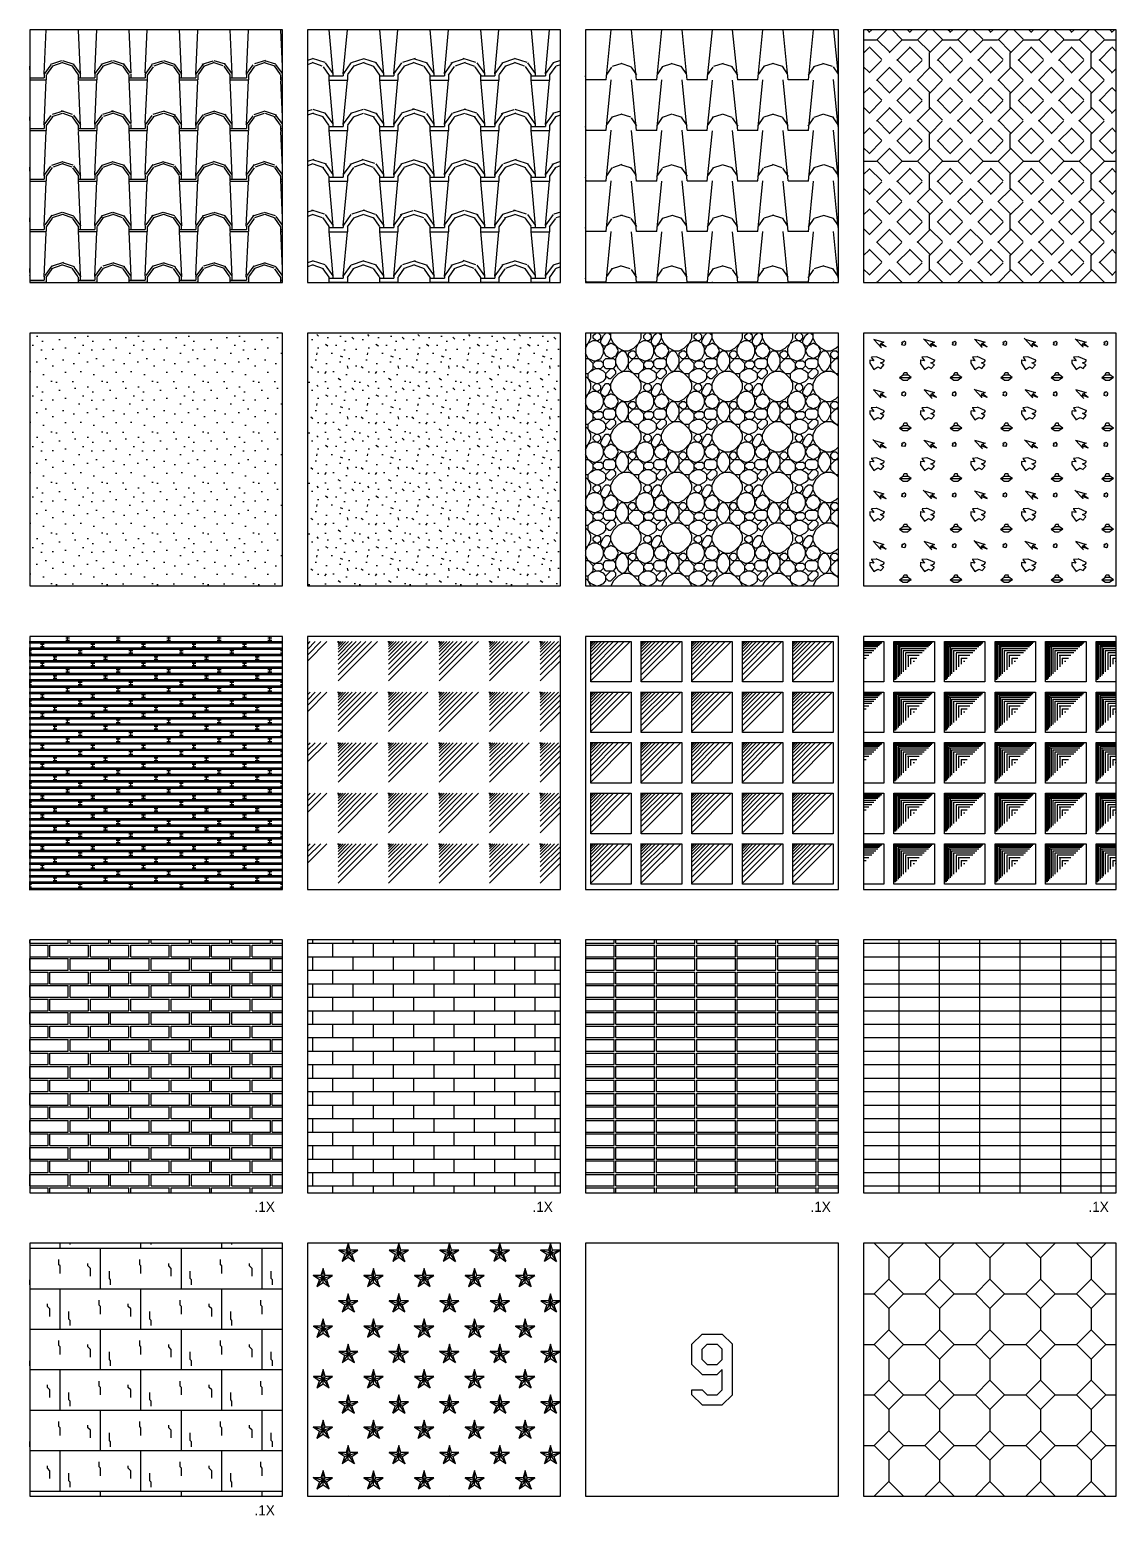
# Model space of a CAD drawing. Extents: x 0 to 176, y 0 to 59.
# Drawn here: x 88 to 109.5, y -0.38 to 29 of the extents above; entities that cross this region are included whole.
import ezdxf

# ---------------------------------------------------------------- set-up
doc = ezdxf.new("R2010")
doc.units = 0
doc.header["$MEASUREMENT"] = 0
doc.layers.get('0').update_dxf_attribs({"linetype": 'CONTINUOUS'})

msp = doc.modelspace()

# ---------------------------------------------------------------- hatches: boundary and pattern name
h = msp.add_hatch()
h.set_pattern_fill('TROOF1', color=256, style=0, pattern_type=2)
h.set_pattern_definition([(0, (77, 24), (1, 1), [0.32, -0.68]), (125.2176, (77.96, 24.1), (7.00000116, -9.99999917), [0.208087, -20.600566]), (160.71, (77.84, 24.27), (17.00000518, -5.9999865), [0.211896, -20.977724]), (199.29, (77.64, 24.34), (-17.00000518, -5.9999865), [0.211896, -20.977724]), (234.7824, (77.44, 24.27), (-7.00000116, -9.99999917), [0.208087, -20.600566]), (270, (77.32, 24.1), (1, -1), [0.1, -0.9]), (90, (77.96, 24), (-1, 1), [0.1, -0.9]), (0, (77, 24.04), (1, 1), [0.28, -0.72]), (126.3844, (78, 24.12), (11.00001292, -14.99999055), [0.236008, -23.36484]), (162.3499, (77.86, 24.31), (-19.00000282, 5.99999186), [0.230868, -22.855925]), (197.6501, (77.64, 24.38), (19.00000282, 5.99999186), [0.230868, -22.855925]), (233.6156, (77.42, 24.31), (-11.00001292, -14.99999055), [0.236008, -23.36484]), (270, (77.28, 24.12), (1, -1), [0.08, -0.92]), (90, (78, 24.04), (-1, 1), [0.08, -0.92]), (0, (77.96, 24.04), (1, 1), [0.04, -0.96]), (87.3974, (77.28, 24.12), (-1.00001419, -20.99999932), [0.88091, -21.141807]), (92.6026, (78, 24.12), (-1.00001419, 20.99999932), [0.88091, -21.141807]), (0, (77.96, 24), (1, 1), [0.04, -0.96])])
h.paths.add_polyline_path([(93, 29), (88, 29), (88, 24), (93, 24)])
h = msp.add_hatch()
h.set_pattern_fill('TROOF2', color=256, style=0, pattern_type=2)
h.set_pattern_definition([(125.2176, (77.92, 24.1), (7.00000116, -9.99999917), [0.208087, -20.600566]), (160.71, (77.8, 24.27), (17.00000518, -5.99998649), [0.211896, -20.977724]), (199.29, (77.6, 24.34), (-17.00000518, -5.99998649), [0.211896, -20.977724]), (234.7824, (77.4, 24.27), (-7.00000116, -9.99999917), [0.208087, -20.600566]), (270, (77.28, 24.1), (1, -1), [0.1, -0.9]), (90, (77.92, 24), (-1, 1), [0.1, -0.9]), (0, (77.92, 24.08), (1, 1), [0.08, -0.92]), (0, (77.92, 24), (1, 1), [0.08, -0.92]), (125.5377, (78, 24.13), (-3.0000016, 3.99999825), [0.25807, -8.344256]), (162.2553, (77.85, 24.34), (-21.99999623, 7.00001076), [0.262488, -25.98632]), (197.7447, (77.6, 24.42), (21.99999623, 7.00001076), [0.262488, -25.98632]), (234.4623, (77.35, 24.34), (3.0000016, 3.99999825), [0.25807, -8.344256]), (270, (77.2, 24.13), (1, -1), [0.05, -0.95]), (90, (78, 24.08), (-1, 1), [0.05, -0.95]), (0, (77, 24.08), (1, 1), [0.2, -0.8]), (0, (77, 24), (1, 1), [0.28, -0.72]), (84.8056, (77.2, 24.12), (-0.99999522, -10.00000067), [0.88363, -10.161732]), (95.1944, (78, 24.12), (-0.99999522, 10.00000067), [0.88363, -10.161732])])
h.paths.add_polyline_path([(98.5, 29), (93.5, 29), (93.5, 24), (98.5, 24)])
h = msp.add_hatch()
h.set_pattern_fill('TROOF3', color=256, style=0, pattern_type=2)
h.set_pattern_definition([(124.5085, (78, 24.1), (-8.99999486, 13.00000305), [0.194165, -19.222323]), (162.4744, (77.89, 24.26), (-15.99999691, 5.00000827), [0.19925, -19.72561]), (197.5256, (77.7, 24.32), (15.99999691, 5.00000827), [0.19925, -19.72561]), (235.4915, (77.51, 24.26), (8.99999486, 13.00000305), [0.194165, -19.222323]), (180, (77.4, 24), (-1, -1), [0.4, -0.6]), (84.2894, (77.4, 24), (-1.0000013, -8.99999942), [1.004988, -9.044888]), (95.7106, (78, 24), (-1.0000013, 8.99999942), [1.004988, -9.044888])])
h.paths.add_polyline_path([(104, 29), (99, 29), (99, 24), (104, 24)])
h = msp.add_hatch()
h.set_pattern_fill('TURFSTNE', color=256, scale=0.1, style=0, pattern_type=2)
h.set_pattern_definition([(0, (77.25, 24), (0, 2.4), [0.3, -0.5]), (90, (77, 24.25), (-1.6, 1e-16), [0.3, -0.5]), (45, (77.55, 24), (-0.400215, 0.400215), [0.35355, -0.21213]), (45, (77.4, 24.15), (-0.400215, 0.400215), [0.35355, -0.21213]), (135, (78.05, 24), (0.400215, 0.400215), [0.35355, -0.21213]), (135, (77.4, 24.15), (0.400215, 0.400215), [0.35355, -0.21213])])
h.paths.add_polyline_path([(109.5, 29), (104.5, 29), (104.5, 24), (109.5, 24)])
h = msp.add_hatch()
h.set_pattern_fill('STIP1', color=256, style=0, pattern_type=2)
h.set_pattern_definition([(0, (60.59, 18.87), (0, 1), [0, -1]), (0, (60.71, 18.71), (0, 1), [0, -1]), (0, (60.66, 18.47), (0, 1), [0, -1]), (0, (61.01, 18.24), (0, 1), [0, -1]), (0, (60.98, 18.6), (0, 1), [0, -1]), (0, (61.25, 18.84), (0, 1), [0, -1]), (0, (60.9, 18.91), (0, 1), [0, -1]), (0, (61.32, 18.5), (0, 1), [0, -1]), (0, (61.27, 18.18), (0, 1), [0, -1]), (0, (60.53, 18.03), (0, 1), [0, -1]), (0, (60.71, 18.23), (0, 1), [0, -1]), (0, (60.85, 18.04), (0, 1), [0, -1]), (0, (61.46, 18.68), (0, 1), [0, -1]), (0, (61.14, 18.43), (0, 1), [0, -1]), (0, (61.06, 18.76), (0, 1), [0, -1]), (0, (61.23, 18.67), (0, 1), [0, -1]), (0, (60.87, 18.4), (0, 1), [0, -1]), (0, (61.15, 18.94), (0, 1), [0, -1]), (0, (61.46, 18.35), (0, 1), [0, -1]), (0, (61.43, 18.05), (0, 1), [0, -1])])
h.paths.add_polyline_path([(93, 23), (88, 23), (88, 18), (93, 18)])
h = msp.add_hatch()
h.set_pattern_fill('STIP2', color=256, style=0, pattern_type=2)
h.set_pattern_definition([(0, (60.59, 18.87), (0, 1), [0, -1]), (0, (60.71, 18.71), (0, 1), [0, -1]), (0, (60.66, 18.47), (0, 1), [0, -1]), (0, (61.01, 18.24), (0, 1), [0, -1]), (0, (60.98, 18.6), (0, 1), [0, -1]), (0, (61.25, 18.84), (0, 1), [0, -1]), (0, (60.9, 18.91), (0, 1), [0, -1]), (0, (61.32, 18.5), (0, 1), [0, -1]), (0, (61.27, 18.18), (0, 1), [0, -1]), (0, (60.53, 18.03), (0, 1), [0, -1]), (0, (60.71, 18.23), (0, 1), [0, -1]), (0, (60.85, 18.04), (0, 1), [0, -1]), (0, (61.46, 18.68), (0, 1), [0, -1]), (0, (61.14, 18.43), (0, 1), [0, -1]), (0, (61.06, 18.76), (0, 1), [0, -1]), (0, (61.23, 18.67), (0, 1), [0, -1]), (0, (60.87, 18.4), (0, 1), [0, -1]), (0, (61.15, 18.94), (0, 1), [0, -1]), (0, (61.46, 18.35), (0, 1), [0, -1]), (0, (61.43, 18.05), (0, 1), [0, -1]), (75.9638, (60.68, 18.57), (-0.999998, -3.0000005), [0.04123, -4.081875]), (329.0362, (60.85, 18.78), (-2.999998, 2.0000025), [0.05831, -5.772642]), (338.1986, (61.14, 18.55), (3.0000003, -0.9999999), [0.053852, -5.331313]), (149.0362, (61.15, 18.07), (2.999998, -2.0000025), [0.05831, -5.772642]), (53.1301, (60.84, 18.2), (2.0000001, 2.9999999), [0.05, -4.95]), (315, (61.37, 18.92), (1, -2e-16), [0.05657, -1.357645]), (101.3099, (61.3, 18.3), (-0.9999976, 4.0000008), [0.05099, -5.04803]), (323.1301, (60.56, 18.34), (2.9999999, -2.0000001), [0.05, -4.95]), (315, (60.68, 18.97), (1, -2e-16), [0.042426, -1.371787])])
h.paths.add_polyline_path([(98.5, 23), (93.5, 23), (93.5, 18), (98.5, 18)])
h = msp.add_hatch()
h.set_pattern_fill('STONES', color=256, style=0, pattern_type=2)
h.set_pattern_definition([(0, (61.2, 18), (0, 1), [0.05, -0.15, 0.05, -0.75]), (0, (61.45, 18.1), (0, 1), [0.05, -0.95]), (0, (60.95, 18.2), (0, 1), [0.1, -0.9]), (0, (60.7, 18.25), (0, 1), [0.15, -0.85]), (0, (61.2, 18.3), (0, 1), [0.1, -0.1, 0.15, -0.65]), (0, (61.15, 18.45), (0, 1), [0.15, -0.85]), (0, (60.9, 18.5), (0, 1), [0.15, -0.35, 0.15, -0.35]), (0, (60.7, 18.65), (0, 1), [0.15, -0.05, 0.05, -0.75]), (0, (61.35, 18.75), (0, 1), [0.05, -0.95]), (0, (61.15, 18.85), (0, 1), [0.1, -0.9]), (90, (60.5, 18.9), (-1, 6e-17), [0.1, -0.9]), (90, (60.6, 18.2), (-1, 6e-17), [0.05, -0.1, 0.15, -0.7]), (90, (60.85, 18.3), (-1, 6e-17), [0.2, -0.05, 0.05, -0.7]), (90, (61, 18.55), (-1, 6e-17), [0.15, -0.85]), (90, (61.05, 18.1), (-1, 6e-17), [0.1, -0.9]), (90, (61.1, 18.9), (-1, 6e-17), [0.1, -0.9]), (90, (61.15, 18.3), (-1, 6e-17), [0.1, -0.5, 0.05, -0.35]), (90, (61.3, 18.8), (-1, 6e-17), [0.05, -0.05, 0.05, -0.85]), (90, (61.35, 18.35), (-1, 6e-17), [0.1, -0.15, 0.1, -0.65]), (90, (61.4, 18.1), (-1, 6e-17), [0.1, -0.9]), (45, (60.55, 18.1), (1e-16, 1), [0.141421, -0.282843, 0.212132, -0.777818]), (45, (60.5, 18.1), (1e-16, 1), [0.141421, -1.272792]), (45, (61.05, 18.2), (1e-16, 1), [0.141421, -1.272792]), (45, (60.95, 18.7), (1e-16, 1), [0.141421, -1.272792]), (45, (61.4, 18.2), (1e-16, 1), [0.141421, -1.272792]), (45, (60.55, 18.3), (1e-16, 1), [0.07071, -1.343503]), (45, (60.65, 18.6), (1e-16, 1), [0.07071, -1.343503]), (45, (60.75, 18.25), (1e-16, 1), [0.07071, -1.343503]), (45, (60.85, 18.6), (1e-16, 1), [0.07071, -1.343503]), (45, (61.15, 18.4), (1e-16, 1), [0.07071, -1.343503]), (45, (61.15, 18.95), (1e-16, 1), [0.07071, -1.343503]), (45, (61.25, 18.85), (1e-16, 1), [0.07071, -1.343503]), (45, (61.3, 18.3), (1e-16, 1), [0.07071, -1.343503]), (45, (61.35, 18.05), (1e-16, 1), [0.07071, -1.343503]), (45, (61.35, 18.45), (1e-16, 1), [0.07071, -1.343503]), (45, (61.35, 18.95), (1e-16, 1), [0.07071, -1.343503]), (45, (61.4, 18.75), (1e-16, 1), [0.07071, -1.343503]), (135, (61.2, 18.85), (-1, 1e-16), [0.07071, -1.343503]), (135, (61.3, 18.95), (-1, 1e-16), [0.07071, -1.343503]), (135, (61.35, 18.75), (-1, 1e-16), [0.07071, -1.343503]), (135, (61.5, 18.95), (-1, 1e-16), [0.07071, -1.343503]), (135, (61, 18.6), (-1, 1e-16), [0.07071, -1.343503]), (135, (60.9, 18.5), (-1, 1e-16), [0.07071, -1.343503]), (135, (60.6, 18.25), (-1, 1e-16), [0.07071, -1.343503]), (135, (60.7, 18.25), (-1, 1e-16), [0.07071, -1.343503]), (135, (60.8, 18.6), (-1, 1e-16), [0.07071, -1.343503]), (135, (60.6, 18.45), (-1, 1e-16), [0.07071, -1.343503]), (135, (61.2, 18.3), (-1, 1e-16), [0.07071, -1.343503]), (135, (61.35, 18.4), (-1, 1e-16), [0.07071, -1.343503]), (135, (61.4, 18.2), (-1, 1e-16), [0.07071, -1.343503]), (135, (61.4, 18.3), (-1, 1e-16), [0.07071, -1.343503]), (135, (61.45, 18.1), (-1, 1e-16), [0.07071, -1.343503]), (135, (60.65, 18.7), (-1, 1e-16), [0.141421, -1.272792]), (135, (61.15, 18.4), (-1, 1e-16), [0.141421, -1.272792]), (135, (61.1, 18.05), (-1, 1e-16), [0.353553, -1.06066]), (26.565, (60.5, 18.5), (1, 4e-10), [0.1118, -2.124268]), (26.565, (60.65, 18.2), (1, 4e-10), [0.1118, -2.124268]), (26.565, (60.85, 18.65), (1, 4e-10), [0.1118, -2.124268]), (26.565, (61.25, 18), (1, 4e-10), [0.1118, -2.124268]), (26.565, (61.1, 18.25), (1, 4e-10), [0.1118, -2.124268]), (26.565, (61.2, 18.45), (1, 4e-10), [0.1118, -2.124268]), (26.565, (61.05, 18.8), (1, 4e-10), [0.1118, -2.124268]), (26.565, (61.4, 18.75), (1, 4e-10), [0.1118, -2.124268]), (63.435, (60.6, 18.5), (4e-10, 1), [0.1118, -2.124268]), (63.435, (60.6, 18.55), (4e-10, 1), [0.1118, -2.124268]), (63.435, (61, 18.7), (4e-10, 1), [0.2236, -2.012468]), (63.435, (61.35, 18.65), (4e-10, 1), [0.1118, -2.124268]), (63.435, (61.3, 18.5), (4e-10, 1), [0.1118, -2.124268]), (63.435, (60.8, 18.3), (4e-10, 1), [0.1118, -2.124268]), (63.435, (61.3, 18.85), (4e-10, 1), [0.1118, -2.124268]), (63.435, (61.45, 18.8), (4e-10, 1), [0.1118, -2.124268]), (116.565, (60.55, 18.8), (-4e-10, 1), [0.1118, -2.124268]), (116.565, (61.1, 18), (-4e-10, 1), [0.1118, -2.124268]), (116.565, (60.65, 18.65), (-4e-10, 1), [0.1118, -2.124268]), (116.565, (61.4, 18.55), (-4e-10, 1), [0.1118, -2.124268]), (116.565, (61.05, 18.5), (-4e-10, 1), [0.1118, -2.124268]), (116.565, (61.35, 18.7), (-4e-10, 1), [0.1118, -2.124268]), (116.565, (60.85, 18.5), (-4e-10, 1), [0.1118, -2.124268]), (116.565, (60.65, 18.3), (-4e-10, 1), [0.1118, -2.124268]), (153.435, (60.6, 18.75), (-1, 4e-10), [0.1118, -2.124268]), (153.435, (60.95, 18.2), (-1, 4e-10), [0.1118, -2.124268]), (153.435, (60.75, 18.65), (-1, 4e-10), [0.1118, -2.124268]), (153.435, (61.35, 18.25), (-1, 4e-10), [0.1118, -2.124268]), (153.435, (61.2, 18), (-1, 4e-10), [0.1118, -2.124268]), (153.435, (61.3, 18.8), (-1, 4e-10), [0.1118, -2.124268]), (153.435, (61.15, 18.45), (-1, 4e-10), [0.1118, -2.124268]), (153.435, (60.6, 18.75), (-1, 4e-10), [0.1118, -2.124268]), (153.435, (61.5, 18.5), (-1, 4e-10), [0.1118, -2.124268]), (243.435, (60.55, 18.1), (-4e-10, -1), [0.1118, -2.124268])])
h.paths.add_polyline_path([(104, 23), (99, 23), (99, 18), (104, 18)])
h = msp.add_hatch()
h.set_pattern_fill('STROIDS', color=256, style=0, pattern_type=2)
h.set_pattern_definition([(305.5377, (60.65, 18.52), (3.00000157, -3.99999825), [0.086023, -8.516302]), (172.875, (60.7, 18.45), (7.00000038, -0.99999828), [0.080623, -7.981635]), (270, (60.62, 18.46), (1, -1), [0.06, -0.94]), (303.6901, (60.62, 18.4), (-1.0000013, 1.9999996), [0.144222, -3.461329]), (32.0054, (60.7, 18.28), (-4.99999894, -3.0000011), [0.09434, -9.339641]), (333.4349, (60.78, 18.33), (-0.999999, 1.0000013), [0.067082, -2.168986]), (49.3987, (60.84, 18.3), (5.00000042, 5.99999902), [0.092195, -9.127349]), (150.2551, (60.9, 18.37), (4.9999993, -3.0000021), [0.080623, -7.981635]), (18.4349, (60.83, 18.41), (2.0000004, 0.9999984), [0.063246, -3.099032]), (56.3099, (60.89, 18.43), (1.0000013, 1.9999996), [0.036056, -3.569496]), (156.3706, (60.91, 18.46), (8.99999806, -4.00000351), [0.174642, -17.289607]), (185.7106, (60.75, 18.53), (-8.99999942, -1.00000131), [0.100499, -9.949377]), (0, (61.21, 18.12), (1, 1), [0.23, -0.77]), (324.4623, (61.21, 18.12), (-3.99999825, 3.00000157), [0.086023, -8.516302]), (35.5377, (61.21, 18.12), (3.99999825, 3.00000157), [0.086023, -8.516302]), (144.4623, (61.44, 18.12), (3.99999825, -3.00000157), [0.086023, -8.516302]), (215.5377, (61.44, 18.12), (-3.99999825, -3.00000157), [0.086023, -8.516302]), (0, (61.28, 18.07), (1, 1), [0.09, -0.91]), (0, (61.28, 18.17), (1, 1), [0.09, -0.91]), (111.8014, (61.37, 18.17), (0.9999999, -3.0000003), [0.053852, -5.331313]), (68.1986, (61.28, 18.17), (0.9999999, 3.0000003), [0.053852, -5.331313]), (0, (61.3, 18.22), (1, 1), [0.05, -0.95]), (18.4349, (61.3, 18.76), (2.0000004, 0.9999984), [0.031623, -3.130655]), (348.6901, (61.25, 18.77), (-4.00000075, 0.9999976), [0.05099, -5.048029]), (270, (61.25, 18.78), (1, -1), [0.01, -0.99]), (206.5651, (61.27, 18.79), (-0.999999, -1.0000013), [0.022361, -2.213707]), (333.4349, (61.25, 18.8), (-0.999999, 1.0000013), [0.022361, -2.213707]), (243.4349, (61.26, 18.82), (1.0000013, 0.999999), [0.022361, -2.213707]), (180, (61.28, 18.82), (-1, -1), [0.02, -0.98]), (225, (61.3, 18.84), (-1e-16, -1), [0.028284, -1.38593]), (135, (61.33, 18.81), (-1, 0), [0.042426, -1.371787]), (90, (61.33, 18.79), (-1, 1), [0.02, -0.98]), (0, (61.31, 18.79), (1, 1), [0.02, -0.98]), (135, (61.33, 18.77), (-1, 0), [0.028284, -1.38593]), (344.0546, (60.69, 18.88), (4.00000013, -0.9999999), [0.218403, -7.061707]), (201.8014, (60.9, 18.82), (3.0000003, 0.9999999), [0.053852, -5.331313]), (313.1524, (60.69, 18.88), (-14.000002834, 14.999997538), [0.219317, -21.712395]), (101.3099, (60.84, 18.72), (-0.9999976, 4.00000075), [0.05099, -5.048029]), (56.3099, (60.83, 18.77), (1.0000013, 1.9999996), [0.036056, -3.569496]), (340.0169, (60.83, 18.77), (-8.00000066, 2.99999945), [0.117047, -11.587653]), (322.125, (60.85, 18.8), (-4.9999991, 4.00000186), [0.114018, -11.287737])])
h.paths.add_polyline_path([(109.5, 23), (104.5, 23), (104.5, 18), (109.5, 18)])
h = msp.add_hatch()
h.set_pattern_fill('SIDING', color=256, style=0, pattern_type=2)
h.set_pattern_definition([(0, (66, 12), (0, 0.125), [1, 0]), (0, (66, 12.025), (0, 0.125), [1, 0]), (90, (66, 12.025), (-0.25, 0.25), [0.125, -0.875]), (90, (66.025, 12.05), (-0.25, 0.25), [0, -0.05, 0, -0.95]), (90, (66.975, 12.05), (-0.25, 0.25), [0, -0.05, 0, -0.95]), (90, (66.5, 12.15), (-0.25, 0.25), [0.125, -0.875]), (90, (66.475, 12.175), (-0.25, 0.25), [0, -0.05, 0, -0.95]), (90, (66.525, 12.175), (-0.25, 0.25), [0, -0.05, 0, -0.95])])
h.paths.add_polyline_path([(93, 17), (88, 17), (88, 12), (93, 12)])
h = msp.add_hatch()
h.set_pattern_fill('SILK1', color=256, style=0, pattern_type=2)
h.set_pattern_definition([(0, (66.1, 12.9), (0, 1), [0, -1]), (45, (66.1, 12.89), (-1, 0), [0.014142, -1.40007]), (45, (66.1, 12.87), (-1, 0), [0.042426, -1.371787]), (45, (66.1, 12.84), (0, 1), [0.084853, -1.32936]), (45, (66.1, 12.8), (0, 1), [0.14142, -1.272792]), (45, (66.1, 12.75), (0, 1), [0.212132, -1.202082]), (45, (66.1, 12.69), (0, 1), [0.296985, -1.11723]), (45, (66.1, 12.62), (0, 1), [0.39598, -1.018234]), (45, (66.1, 12.54), (0, 1), [0.509117, -0.905097]), (45, (66.1, 12.45), (0, 1), [0.636396, -0.777817]), (45, (66.1, 12.35), (0, 1), [0.777817, -0.636396]), (45, (66.1, 12.24), (0, 1), [0.93338, -0.480833]), (45, (66.1, 12.12), (0, 1), [1.103087, -0.311127])])
h.paths.add_polyline_path([(98.5, 17), (93.5, 17), (93.5, 12), (98.5, 12)])
h = msp.add_hatch()
h.set_pattern_fill('SILK2', color=256, style=0, pattern_type=2)
h.set_pattern_definition([(90, (66.1, 12.1), (-1, 1), [0.8, -0.2]), (180, (66.9, 12.1), (-1, -1), [0.8, -0.2]), (270, (66.9, 12.9), (1, -1), [0.8, -0.2]), (0, (66.1, 12.9), (1, 1), [0.8, -0.2]), (45, (66.1, 12.12), (0, 1), [1.103087, -0.311127]), (45, (66.1, 12.24), (0, 1), [0.93338, -0.480833]), (45, (66.1, 12.35), (0, 1), [0.777817, -0.636396]), (45, (66.1, 12.45), (0, 1), [0.636396, -0.777817]), (45, (66.1, 12.54), (0, 1), [0.509117, -0.905097]), (45, (66.1, 12.62), (0, 1), [0.39598, -1.018234]), (45, (66.1, 12.69), (0, 1), [0.296985, -1.11723]), (45, (66.1, 12.75), (0, 1), [0.212132, -1.202082]), (45, (66.1, 12.8), (0, 1), [0.14142, -1.272792]), (45, (66.1, 12.84), (0, 1), [0.084853, -1.32936]), (45, (66.1, 12.87), (-1, 0), [0.042426, -1.371787]), (45, (66.1, 12.89), (-1, 0), [0.014142, -1.40007]), (0, (66.1, 12.9), (0, 1), [0, -1])])
h.paths.add_polyline_path([(104, 17), (99, 17), (99, 12), (104, 12)])
h = msp.add_hatch()
h.set_pattern_fill('SILK3', color=256, style=0, pattern_type=2)
h.set_pattern_definition([(270, (66.12, 12.89), (1, -1), [0.75, -0.25]), (270, (66.13, 12.87), (1, -1), [0.72, -0.28]), (270, (66.15, 12.85), (1, -1), [0.68, -0.32]), (270, (66.18, 12.82), (1, -1), [0.62, -0.38]), (270, (66.21, 12.8), (1, -1), [0.57, -0.43]), (270, (66.24, 12.76), (1, -1), [0.5, -0.5]), (270, (66.28, 12.72), (1, -1), [0.42, -0.58]), (270, (66.33, 12.67), (1, -1), [0.33, -0.67]), (270, (66.38, 12.63), (1, -1), [0.23, -0.77]), (270, (66.43, 12.57), (1, -1), [0.12, -0.88]), (0, (66.49, 12.51), (0, 1), [0, -1]), (0, (66.43, 12.57), (1, 1), [0.12, -0.88]), (0, (66.37, 12.63), (1, 1), [0.23, -0.77]), (0, (66.33, 12.68), (1, 1), [0.33, -0.67]), (0, (66.28, 12.72), (1, 1), [0.42, -0.58]), (0, (66.24, 12.76), (1, 1), [0.5, -0.5]), (0, (66.2, 12.8), (1, 1), [0.58, -0.42]), (0, (66.18, 12.83), (1, 1), [0.63, -0.37]), (0, (66.15, 12.85), (1, 1), [0.68, -0.32]), (0, (66.13, 12.87), (1, 1), [0.72, -0.28]), (0, (66.12, 12.89), (1, 1), [0.74, -0.26]), (0, (66.1, 12.9), (1, 1), [0.8, -0.2]), (270, (66.9, 12.9), (1, -1), [0.8, -0.2]), (180, (66.9, 12.1), (-1, -1), [0.8, -0.2]), (90, (66.1, 12.1), (-1, 1), [0.8, -0.2])])
h.paths.add_polyline_path([(109.5, 17), (104.5, 17), (104.5, 12), (109.5, 12)])
h = msp.add_hatch()
h.set_pattern_fill('RBBRICKC', color=256, scale=0.1, style=0, pattern_type=2)
h.set_pattern_definition([(0, (110, 0), (0.4, 0.2666667), [0.7625, -0.0375]), (90, (110, 0), (-0.4, 0.2666667), [0.229167, -0.304167]), (0, (110, 0.22917), (0.4, 0.2666667), [0.7625, -0.0375]), (90, (110.7625, 0), (-0.4, 0.2666667), [0.229167, -0.304167])])
h.paths.add_polyline_path([(93, 11), (88, 11), (88, 6), (93, 6)])
h = msp.add_hatch()
h.set_pattern_fill('RBBRICKS', color=256, scale=0.1, style=0, pattern_type=2)
h.set_pattern_definition([(0, (110, 0), (0, 0.2666667), []), (90, (110, 0), (-0.4, 0.266667), [0.266667, -0.266667])])
h.paths.add_polyline_path([(98.5, 11), (93.5, 11), (93.5, 6), (98.5, 6)])
h = msp.add_hatch()
h.set_pattern_fill('SBBRICKC', color=256, scale=0.1, style=0, pattern_type=2)
h.set_pattern_definition([(0, (110, 0), (0, 0.2666667), [0.7625, -0.0375]), (0, (110, 0.22917), (0, 0.2666667), [0.7625, -0.0375]), (90, (110, 0), (-0.8, 5e-17), [0.229167, -0.0375]), (90, (110.7625, 0), (-0.8, 5e-17), [0.229167, -0.0375])])
h.paths.add_polyline_path([(104, 11), (99, 11), (99, 6), (104, 6)])
h = msp.add_hatch()
h.set_pattern_fill('SBBRICKS', color=256, scale=0.1, style=0, pattern_type=2)
h.set_pattern_definition([(0, (110, 0), (0, 0.2666667), []), (90, (110, 0), (-0.8, 5e-17), [])])
h.paths.add_polyline_path([(109.5, 11), (104.5, 11), (104.5, 6), (109.5, 6)])
h = msp.add_hatch()
h.set_pattern_fill('MSBLOCKS', color=256, scale=0.1, style=0, pattern_type=2)
h.set_pattern_definition([(0, (11, 42.5), (0, 0.8), []), (90, (11, 42.5), (-0.8, 0.8), [0.8, -0.8]), (90, (11.2, 42.575), (-1.6, 1.6), [0.1, -3.1]), (135, (11.2, 42.675), (-3.2, 4e-16), [0.035355, -2.227386]), (90, (11.175, 42.7), (-1.6, 1.6), [0.15, -3.05]), (90, (11.8, 42.8), (-1.6, 1.6), [0.15, -3.05]), (135, (11.8, 42.95), (-3.2, 4e-16), [0.035355, -2.227386]), (90, (11.775, 42.975), (-1.6, 1.6), [0.1, -3.1]), (90, (12.4, 42.75), (-1.6, 1.6), [0.15, -3.05]), (135, (12.4, 42.9), (-3.2, 4e-16), [0.07071, -2.19203]), (90, (12.35, 42.95), (-1.6, 1.6), [0.05, -3.15]), (90, (12.8, 42.575), (-1.6, 1.6), [0.1, -3.1]), (135, (12.8, 42.675), (-3.2, 4e-16), [0.035355, -2.227386]), (90, (12.775, 42.7), (-1.6, 1.6), [0.15, -3.05]), (90, (13.4, 42.8), (-1.6, 1.6), [0.15, -3.05]), (135, (13.4, 42.95), (-3.2, 4e-16), [0.035355, -2.227386]), (90, (13.375, 42.975), (-1.6, 1.6), [0.1, -3.1]), (90, (14, 42.75), (-1.6, 1.6), [0.15, -3.05]), (135, (14, 42.9), (-3.2, 4e-16), [0.07071, -2.19203]), (90, (13.95, 42.95), (-1.6, 1.6), [0.05, -3.15]), (90, (12, 43.375), (-1.6, 1.6), [0.1, -3.1]), (135, (12, 43.475), (-3.2, 4e-16), [0.035355, -2.227386]), (90, (11.975, 43.5), (-1.6, 1.6), [0.15, -3.05]), (90, (12.6, 43.6), (-1.6, 1.6), [0.15, -3.05]), (135, (12.6, 43.75), (-3.2, 4e-16), [0.035355, -2.227386]), (90, (12.575, 43.775), (-1.6, 1.6), [0.1, -3.1]), (90, (13.2, 43.55), (-1.6, 1.6), [0.15, -3.05]), (135, (13.2, 43.7), (-3.2, 4e-16), [0.07071, -2.19203]), (90, (13.15, 43.75), (-1.6, 1.6), [0.05, -3.15]), (90, (13.6, 43.375), (-1.6, 1.6), [0.1, -3.1]), (135, (13.6, 43.475), (-3.2, 4e-16), [0.035355, -2.227386]), (90, (13.575, 43.5), (-1.6, 1.6), [0.15, -3.05]), (90, (14.2, 43.6), (-1.6, 1.6), [0.15, -3.05]), (135, (14.2, 43.75), (-3.2, 4e-16), [0.035355, -2.227386]), (90, (14.175, 43.775), (-1.6, 1.6), [0.1, -3.1]), (90, (14.8, 43.55), (-1.6, 1.6), [0.15, -3.05]), (135, (14.8, 43.7), (-3.2, 4e-16), [0.07071, -2.19203]), (90, (14.75, 43.75), (-1.6, 1.6), [0.05, -3.15])])
h.paths.add_polyline_path([(93, 5), (88, 5), (88, 0), (93, 0)])
h = msp.add_hatch()
h.set_pattern_fill('MSTAR', color=256, style=0, pattern_type=2)
h.set_pattern_definition([(180, (11.49, 42.86), (-1, -1), [0.15, -0.85]), (326.3099, (11.11, 42.86), (1.99999956, -1.0000013), [0.144222, -3.461329]), (109.6538, (11.42, 42.64), (-3.999995247, 11.000002136), [0.148661, -14.717408]), (254.0546, (11.3, 43), (-0.99999989, -4.00000013), [0.145602, -7.134508]), (33.6901, (11.18, 42.64), (-1.99999956, -1.0000013), [0.144222, -3.461329]), (250.3462, (11.23, 42.78), (3.999995247, 11.000002136), [0.148661, -14.717408]), (180, (11.26, 42.86), (-1, -1), [0.15, -0.85]), (105.9454, (11.34, 42.86), (0.99999989, -4.00000013), [0.145602, -7.134508]), (326.3099, (11.3, 42.72), (1.99999956, -1.0000013), [0.144222, -3.461329]), (33.6901, (11.37, 42.78), (-1.99999956, -1.0000013), [0.144222, -3.461329]), (233.9726, (11.34, 42.86), (-5.00000358, -6.99999734), [0.272029, -13.329441]), (306.0274, (11.26, 42.86), (-5.00000358, 6.99999734), [0.272029, -13.329441]), (17.1027, (11.23, 42.78), (-10.00000173, -2.999995493), [0.272029, -13.329441]), (90, (11.3, 42.72), (-1, 1), [0.28, -0.72]), (162.8973, (11.37, 42.78), (-10.00000173, 2.999995493), [0.272029, -13.329441]), (162.8973, (11.87, 43.28), (-10.00000173, 2.999995493), [0.272029, -13.329441]), (90, (11.8, 43.22), (-1, 1), [0.28, -0.72]), (17.1027, (11.73, 43.28), (-10.00000173, -2.999995493), [0.272029, -13.329441]), (306.0274, (11.76, 43.36), (-5.00000358, 6.99999734), [0.272029, -13.329441]), (233.9726, (11.84, 43.36), (-5.00000358, -6.99999734), [0.272029, -13.329441]), (33.6901, (11.87, 43.28), (-1.99999956, -1.0000013), [0.144222, -3.461329]), (326.3099, (11.8, 43.22), (1.99999956, -1.0000013), [0.144222, -3.461329]), (105.9454, (11.84, 43.36), (0.99999989, -4.00000013), [0.145602, -7.134508]), (180, (11.76, 43.36), (-1, -1), [0.15, -0.85]), (250.3462, (11.73, 43.28), (3.999995247, 11.000002136), [0.148661, -14.717408]), (33.6901, (11.68, 43.14), (-1.99999956, -1.0000013), [0.144222, -3.461329]), (254.0546, (11.8, 43.5), (-0.99999989, -4.00000013), [0.145602, -7.134508]), (109.6538, (11.92, 43.14), (-3.999995247, 11.000002136), [0.148661, -14.717408]), (326.3099, (11.61, 43.36), (1.99999956, -1.0000013), [0.144222, -3.461329]), (180, (11.99, 43.36), (-1, -1), [0.15, -0.85])])
h.paths.add_polyline_path([(98.5, 5), (93.5, 5), (93.5, 0), (98.5, 0)])
h = msp.add_hatch()
h.set_pattern_fill('NINE', color=256, scale=5, style=0, pattern_type=2)
h.set_pattern_definition([(0, (101.3, 1.8), (5, 5), [0.4, -4.6]), (0, (101.4, 2), (5, 5), [0.2, -4.8]), (0, (101.3, 2.4), (5, 5), [0.3, -4.7]), (0, (101.4, 2.6), (5, 5), [0.2, -4.8]), (0, (101.4, 3), (5, 5), [0.2, -4.8]), (0, (101.3, 3.2), (5, 5), [0.4, -4.6]), (0, (101.1, 2.1), (5, 5), [0.2, -4.8]), (90, (101.1, 2), (-5, 5), [0.1, -0.5, 0.4, -4]), (90, (101.3, 2.7), (-5, 5), [0.2, -4.8]), (90, (101.7, 2.1), (-5, 5), [0.4, -0.2, 0.2, -4.2]), (90, (101.9, 2), (-5, 5), [1, -4]), (45, (101.7, 1.8), (6e-16, 5), [0.2828, -6.7882]), (45, (101.6, 2), (6e-16, 5), [0.1414, -6.9296]), (45, (101.6, 2.6), (6e-16, 5), [0.1414, -6.9296]), (45, (101.6, 2.4), (6e-16, 5), [0.1414, -6.9296]), (45, (101.3, 2.9), (6e-16, 5), [0.1414, -6.9296]), (45, (101.1, 3), (6e-16, 5), [0.2828, -6.7882]), (135, (101.3, 1.8), (-5, 6e-16), [0.2828, -6.7882]), (135, (101.3, 2.4), (-5, 6e-16), [0.2828, -6.7882]), (135, (101.4, 2), (-5, 6e-16), [0.1414, -6.9296]), (135, (101.4, 2.6), (-5, 6e-16), [0.1414, -6.9296]), (135, (101.7, 2.9), (-5, 6e-16), [0.1414, -6.9296]), (135, (101.9, 3), (-5, 6e-16), [0.2828, -6.7882])])
h.paths.add_polyline_path([(104, 5), (99, 5), (99, 0), (104, 0)])
h = msp.add_hatch()
h.set_pattern_fill('OCTAGON', color=256, style=0, pattern_type=2)
h.set_pattern_definition([(315, (99, 0.29), (1, -2e-16), [0.41012, -1.00409]), (0, (99.29, 0), (1, 1), [0.42, -0.58]), (45, (99.71, 0), (0, 1), [0.41012, -1.00409]), (135, (100, 0.71), (-1, 0), [0.41012, -1.00409]), (225, (99.29, 1), (-1e-16, -1), [0.41012, -1.00409]), (270, (99, 0.71), (1, -1), [0.42, -0.58])])
h.paths.add_polyline_path([(109.5, 5), (104.5, 5), (104.5, 0), (109.5, 0)])

# ---------------------------------------------------------------- linework, layer by layer
for points in [[(88, 24), (93, 24), (93, 29), (88, 29)], [(93.5, 24), (98.5, 24), (98.5, 29), (93.5, 29)], [(99, 24), (104, 24), (104, 29), (99, 29)], [(104.5, 24), (109.5, 24), (109.5, 29), (104.5, 29)], [(88, 18), (93, 18), (93, 23), (88, 23)], [(93.5, 18), (98.5, 18), (98.5, 23), (93.5, 23)], [(99, 18), (104, 18), (104, 23), (99, 23)], [(104.5, 18), (109.5, 18), (109.5, 23), (104.5, 23)], [(88, 12), (93, 12), (93, 17), (88, 17)], [(93.5, 12), (98.5, 12), (98.5, 17), (93.5, 17)], [(99, 12), (104, 12), (104, 17), (99, 17)], [(104.5, 12), (109.5, 12), (109.5, 17), (104.5, 17)], [(88, 6), (93, 6), (93, 11), (88, 11)], [(93.5, 6), (98.5, 6), (98.5, 11), (93.5, 11)], [(99, 6), (104, 6), (104, 11), (99, 11)], [(104.5, 6), (109.5, 6), (109.5, 11), (104.5, 11)], [(88, 0), (93, 0), (93, 5), (88, 5)], [(93.5, 0), (98.5, 0), (98.5, 5), (93.5, 5)], [(99, 0), (104, 0), (104, 5), (99, 5)], [(104.5, 0), (109.5, 0), (109.5, 5), (104.5, 5)]]:
    msp.add_lwpolyline(points, close=True)

# ---------------------------------------------------------------- texts
for p in [(92.449, 5.621), (97.949, 5.621), (103.449, 5.621), (108.949, 5.621), (92.449, -0.379)]:
    msp.add_text('.1X', height=0.2).set_placement(p)

doc.saveas('drawing.dxf')
